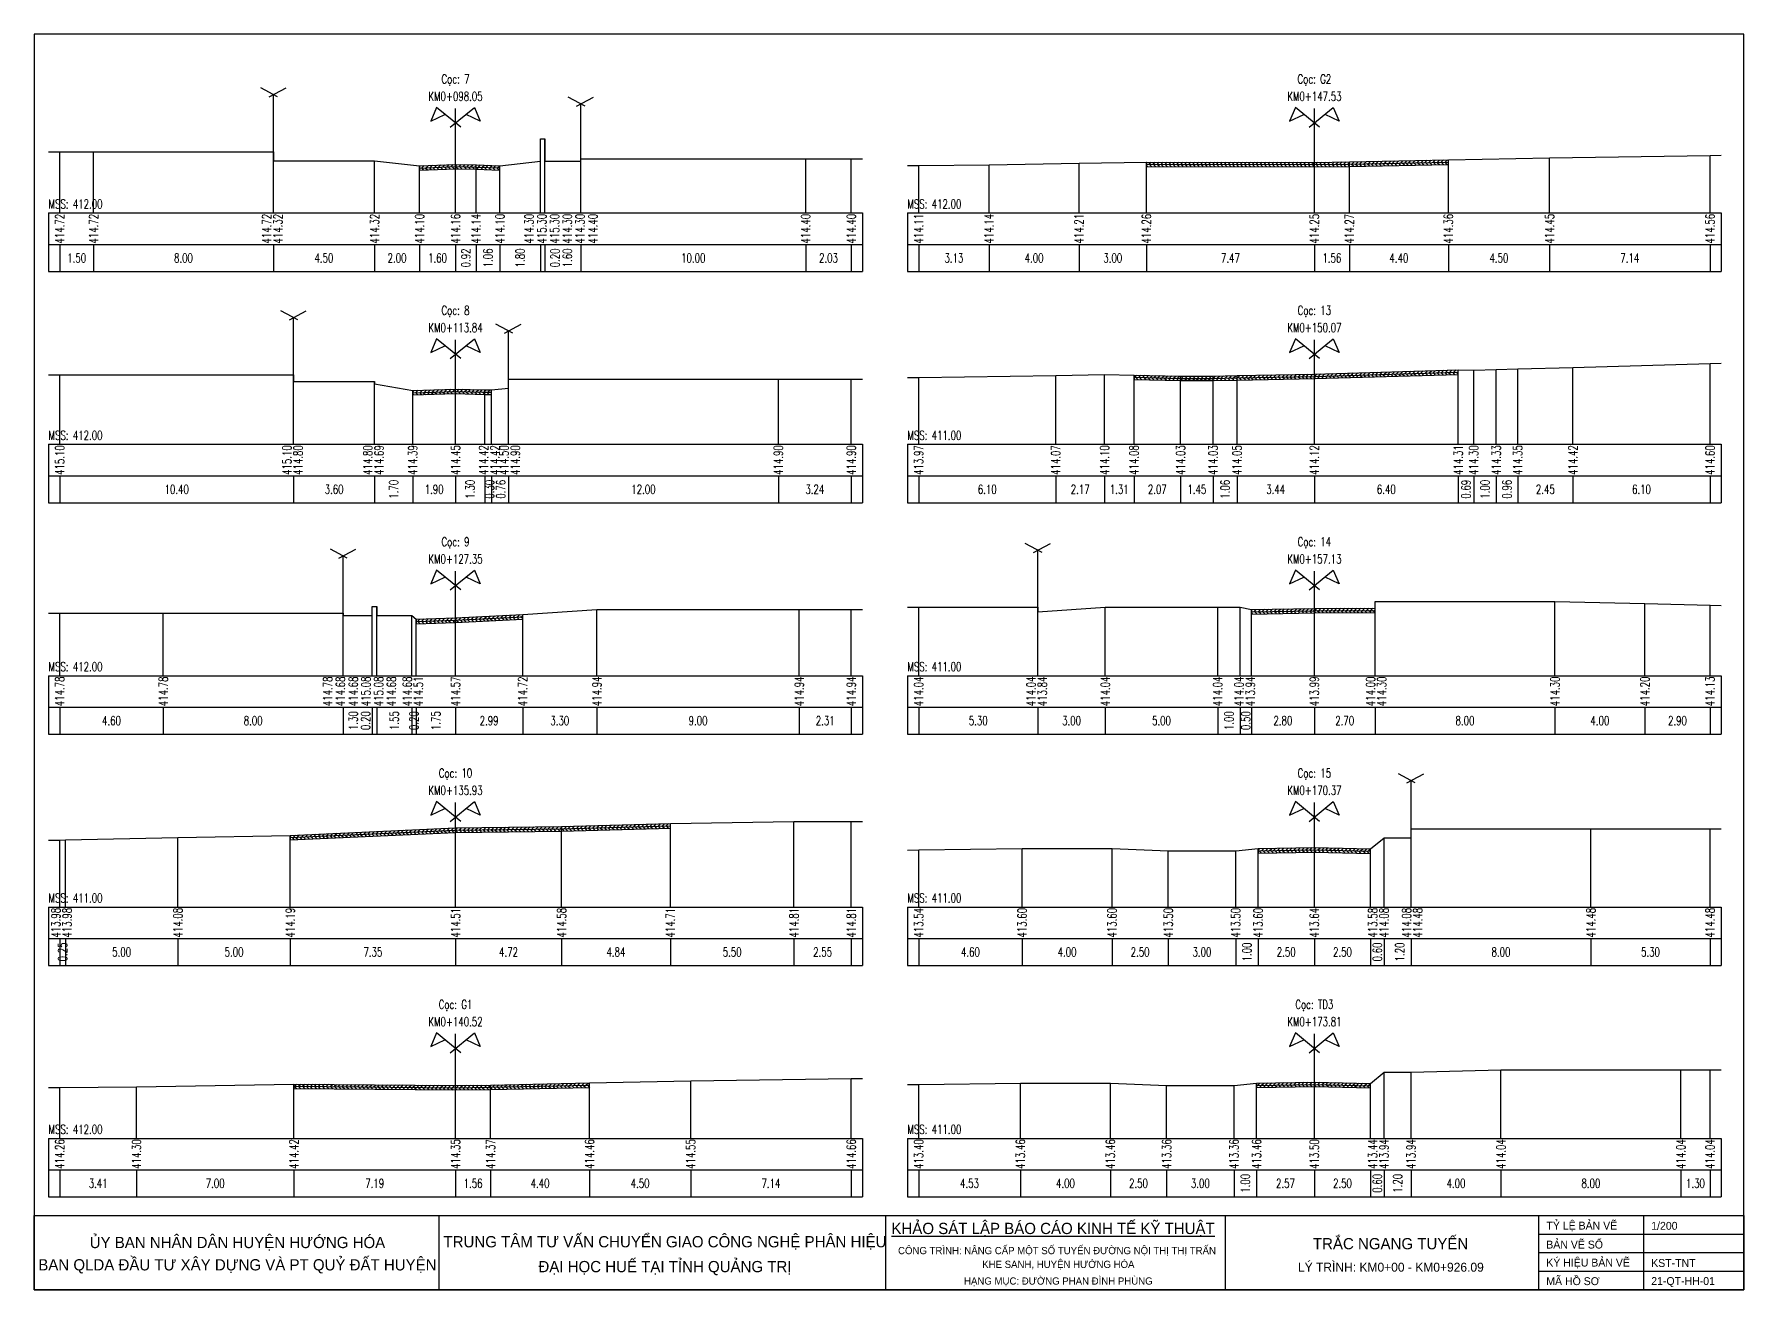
# Model space of a CAD drawing. Header units: centimetres. Extents: x 556321 to 560034, y 1839250 to 1840516.
# Drawn here: x 558273.1 to 558349.2, y 1839589.3 to 1839645.1 of the extents above; entities that cross this region are included whole.
import ezdxf
from ezdxf.enums import TextEntityAlignment as Align

# ---------------------------------------------------------------- set-up
doc = ezdxf.new("R2010")
doc.units = ezdxf.units.CM
doc.header["$MEASUREMENT"] = 0
doc.linetypes.add('KTTN$0$HIDDEN2', pattern=[0.1875, 0.125, -0.0625])
for name, color, linetype in [('AoDuongCu1', 1, 'Continuous'), ('AoDuongCu2', 2, 'Continuous'), ('DAU_CO', 3, 'Continuous'), ('entdauco', 3, 'Continuous'), ('ENTGOCTUYEN', 7, 'Continuous'), ('ENTPLINETUYEN', 1, 'Continuous'), ('enttntunhien', 3, 'Continuous'), ('KH_VAT', 8, 'Continuous'), ('KHUNGTEN', 1, 'Continuous'), ('KTTN$0$KHUNGTEN', 1, 'Continuous'), ('KTTN$0$NETKHUAT', 3, 'KTTN$0$HIDDEN2'), ('linedongtn', 8, 'Continuous'), ('MSSTracNgang', 5, 'Continuous'), ('plinetntn', 3, 'Continuous'), ('TuyenPDP_CDTN', 7, 'Continuous')]:
    doc.layers.add(name, color=color, linetype=linetype)
doc.styles.add('CHUSO', font='Vnsimple.shx', dxfattribs={"width": 0.7})
doc.styles.add('Khung ten', font='VHAVANB_3.TTF')
doc.styles.add('KTTN$0$Khung ten', font='VHAVANB_3.TTF')
doc.styles.add('TENCOC', font='vnsimple.shx', dxfattribs={"width": 0.7})
pattern_1 = [(45, (554573.0184, 1840687.18078), (-0.0883883476, 0.0883883476), [])]
pattern_2 = [(135, (554573.0184, 1840687.18078), (-0.0883883476, -0.0883883476), [])]

# ---------------------------------------------------------------- blocks, each defined once
blk = doc.blocks.new('A$C23B26463')
at = {"layer": 'KTTN$0$KHUNGTEN', "color": 7}
for p, q in [((-0.944, 2.953), (-0.944, 6.258)), ((18.913, 2.953), (18.913, 6.258)), ((34.032, 2.953), (34.032, 6.258)), ((47.968, 2.953), (47.968, 6.258)), ((52.635, 2.953), (52.635, 6.258))]:
    blk.add_line(p, q, dxfattribs=at)
at = {"layer": 'KTTN$0$KHUNGTEN', "color": 10}
blk.add_lwpolyline([(57.079, 2.953), (57.079, 58.791), (-18.961, 58.791), (-18.961, 2.953)], close=True, dxfattribs=at)
at = {"layer": 'KTTN$0$KHUNGTEN', "color": 4}
blk.add_lwpolyline([(-18.961, 6.258), (57.079, 6.258), (57.079, 2.953), (-18.961, 2.953), (-18.961, 6.258)], dxfattribs=at)
at = {"layer": 'KTTN$0$KHUNGTEN', "color": 7}
for points in [[(47.968, 5.432), (57.079, 5.432)], [(47.968, 4.606), (57.079, 4.606)], [(47.968, 3.78), (57.079, 3.78)]]:
    blk.add_lwpolyline(points, dxfattribs=at)
at = {"layer": 'ENTGOCTUYEN', "color": 3, "style": 'Khung ten'}
blk.add_text('kst-tnt', height=0.35, dxfattribs=at).set_placement((52.961, 4.145), align=Align.MIDDLE_LEFT)
at = {"layer": 'ENTPLINETUYEN', "color": 7, "style": 'Khung ten'}
for s, p in [('c«ng tr×nh: n©ng cÊp mét sè tuyÕn ®\xadêng néi thÞ thÞ trÊn ', (26.591, 4.697)), ('khe sanh, huyÖn h\xadíng hãa', (26.591, 4.085))]:
    blk.add_text(s, height=0.32, dxfattribs=at).set_placement(p, align=Align.MIDDLE_CENTER)
at = {"layer": 'ENTPLINETUYEN', "style": 'Khung ten'}
blk.add_text('h¹ng môc: ®\xadêng phan ®×nh phïng', height=0.32, dxfattribs=at).set_placement((26.591, 3.344), align=Align.MIDDLE_CENTER)
at = {"layer": 'KHUNGTEN', "color": 7, "style": 'Khung ten'}
for s, height, p in [('tr¾c ngang tuyÕn', 0.5, (41.368, 5.004)), ('Lý tr×nh: km0+00 - KM0+926.09', 0.4, (41.382, 3.958))]:
    blk.add_text(s, height=height, dxfattribs=at).set_placement(p, align=Align.MIDDLE_CENTER)
at = {"layer": 'KTTN$0$KHUNGTEN', "color": 7, "style": 'KTTN$0$Khung ten'}
for s, p in [('tû lÖ b¶n vÏ', (48.3, 5.808)), ('1/200', (52.961, 5.798)), ('b¶n vÏ sè', (48.294, 4.964)), ('Ký hiÖu b¶n vÏ', (48.294, 4.163)), ('m· hå s¬', (48.294, 3.337)), ('21-QT-hh-01', (52.961, 3.343))]:
    blk.add_text(s, height=0.35, dxfattribs=at).set_placement(p, align=Align.MIDDLE_LEFT)
blk.add_text('%%UKH¶O S¸T LËP B¸O C¸O KINH TÕ Kü THUËT', height=0.5, dxfattribs=at).set_placement((26.357, 5.682), align=Align.MIDDLE_CENTER)
at = {"layer": 'KTTN$0$NETKHUAT', "color": 7, "style": 'KTTN$0$Khung ten'}
for s, p in [('ñY BAN NH¢n D¢N huyÖn h\xadíng hãa', (-9.92, 5.057)), ('trung t©m t\xad vÊn chuyÓn giao c«ng nghÖ ph©n hiÖu', (9.095, 5.091)), ('ban qlda §ÇU T¦ X¢Y DùNG vµ pt quû ®Êt huyÖn', (-9.922, 4.065)), ('®¹i häc huÕ t¹i tØnh qu¶ng trÞ', (9.095, 3.985))]:
    blk.add_text(s, height=0.5, dxfattribs=at).set_placement(p, align=Align.MIDDLE_CENTER)
blk = doc.blocks.new('DauCo')
at = {"layer": 'DAU_CO', "linetype": 'Continuous'}
blk.add_line((0, 0), (0, 1.29), dxfattribs=at)
for points in [[(0.47, -0.38), (-1.68, 1.38), (-2.2, 0.17), (-0.95, 0.77)], [(-0.47, -0.38), (1.68, 1.38), (2.2, 0.17), (0.95, 0.77)]]:
    blk.add_lwpolyline(points, dxfattribs=at)
blk = doc.blocks.new('nha')
at = {"layer": 'KH_VAT', "color": 6}
for points in [[(0.188, 2.442), (-0.564, 2.844)], [(-0.188, 2.442), (0.564, 2.844)], [(0, 0), (0, 2.542)]]:
    blk.add_lwpolyline(points, dxfattribs=at)

msp = doc.modelspace()

# ---------------------------------------------------------------- hatches: boundary and pattern name
at = {"layer": 'AoDuongCu1'}
h = msp.add_hatch(dxfattribs=at)
h.set_pattern_fill('ANSI31', color=256, style=0)
h.set_pattern_definition(pattern_1)
h.paths.add_polyline_path([(558322.604, 1839639.433), (558330.071, 1839639.421), (558331.631, 1839639.441), (558336.031, 1839639.531), (558336.031, 1839639.431), (558331.631, 1839639.341), (558330.071, 1839639.321), (558322.604, 1839639.333)])
h = msp.add_hatch(dxfattribs=at)
h.set_pattern_fill('ANSI31', color=256, style=0)
h.set_pattern_definition(pattern_1)
h.paths.add_polyline_path([(558290.27, 1839639.269), (558291.871, 1839639.329), (558292.789, 1839639.311), (558293.846, 1839639.27), (558293.846, 1839639.17), (558292.789, 1839639.211), (558291.871, 1839639.229), (558290.27, 1839639.169)])
h = msp.add_hatch(dxfattribs=at)
h.set_pattern_fill('ANSI31', color=256, style=0)
h.set_pattern_definition(pattern_1)
h.paths.add_polyline_path([(558322.049, 1839629.962), (558322.049, 1839629.962), (558324.12, 1839629.913), (558325.568, 1839629.912), (558326.633, 1839629.935), (558330.071, 1839630.001), (558336.471, 1839630.192), (558336.471, 1839630.092), (558330.071, 1839629.901), (558326.633, 1839629.835), (558325.568, 1839629.812), (558324.12, 1839629.813), (558322.049, 1839629.862), (558322.049, 1839629.862)])
h = msp.add_hatch(dxfattribs=at)
h.set_pattern_fill('ANSI31', color=256, style=0)
h.set_pattern_definition(pattern_1)
h.paths.add_polyline_path([(558289.971, 1839629.276), (558291.871, 1839629.336), (558293.171, 1839629.299), (558293.471, 1839629.299), (558293.471, 1839629.199), (558293.171, 1839629.199), (558291.871, 1839629.236), (558289.971, 1839629.176)])
h = msp.add_hatch(dxfattribs=at)
h.set_pattern_fill('ANSI31', color=256, style=0)
h.set_pattern_definition(pattern_1)
h.paths.add_polyline_path([(558290.121, 1839619.102), (558290.121, 1839619.102), (558291.871, 1839619.162), (558294.858, 1839619.313), (558294.858, 1839619.213), (558291.871, 1839619.062), (558290.121, 1839619.002), (558290.121, 1839619.002)])
h = msp.add_hatch(dxfattribs=at)
h.set_pattern_fill('ANSI31', color=256, style=0)
h.set_pattern_definition(pattern_1)
h.paths.add_polyline_path([(558327.271, 1839619.533), (558327.271, 1839619.533), (558330.071, 1839619.583), (558332.771, 1839619.596), (558332.771, 1839619.496), (558330.071, 1839619.483), (558327.271, 1839619.433), (558327.271, 1839619.433)])
h = msp.add_hatch(dxfattribs=at)
h.set_pattern_fill('ANSI31', color=256, style=0)
h.set_pattern_definition(pattern_1)
h.paths.add_polyline_path([(558284.521, 1839609.49), (558291.871, 1839609.82), (558296.588, 1839609.884), (558301.426, 1839610.014), (558301.426, 1839609.914), (558296.588, 1839609.784), (558291.871, 1839609.72), (558284.521, 1839609.39)])
h = msp.add_hatch(dxfattribs=at)
h.set_pattern_fill('ANSI31', color=256, style=0)
h.set_pattern_definition(pattern_1)
h.paths.add_polyline_path([(558327.571, 1839608.903), (558330.071, 1839608.947), (558332.571, 1839608.887), (558332.571, 1839608.787), (558330.071, 1839608.847), (558327.571, 1839608.803)])
h = msp.add_hatch(dxfattribs=at)
h.set_pattern_fill('ANSI31', color=256, style=0)
h.set_pattern_definition(pattern_1)
h.paths.add_polyline_path([(558284.682, 1839598.434), (558291.871, 1839598.369), (558293.431, 1839598.389), (558297.831, 1839598.479), (558297.831, 1839598.379), (558293.431, 1839598.289), (558291.871, 1839598.269), (558284.682, 1839598.334)])
h = msp.add_hatch(dxfattribs=at)
h.set_pattern_fill('ANSI31', color=256, style=0)
h.set_pattern_definition(pattern_1)
h.paths.add_polyline_path([(558327.499, 1839598.473), (558330.071, 1839598.517), (558332.571, 1839598.457), (558332.571, 1839598.357), (558330.071, 1839598.417), (558327.499, 1839598.373)])
at = {"layer": 'AoDuongCu2'}
h = msp.add_hatch(dxfattribs=at)
h.set_pattern_fill('ANSI31', color=256, angle=90, style=0)
h.set_pattern_definition(pattern_2)
h.paths.add_polyline_path([(558290.27, 1839639.169), (558291.871, 1839639.229), (558292.789, 1839639.211), (558293.846, 1839639.17), (558293.846, 1839639.07), (558292.789, 1839639.111), (558291.871, 1839639.129), (558290.27, 1839639.069)])
h = msp.add_hatch(dxfattribs=at)
h.set_pattern_fill('ANSI31', color=256, angle=90, style=0)
h.set_pattern_definition(pattern_2)
h.paths.add_polyline_path([(558322.604, 1839639.333), (558330.071, 1839639.321), (558331.631, 1839639.341), (558336.031, 1839639.431), (558336.031, 1839639.331), (558331.631, 1839639.241), (558330.071, 1839639.221), (558322.604, 1839639.233)])
h = msp.add_hatch(dxfattribs=at)
h.set_pattern_fill('ANSI31', color=256, angle=90, style=0)
h.set_pattern_definition(pattern_2)
h.paths.add_polyline_path([(558322.049, 1839629.862), (558322.049, 1839629.862), (558324.12, 1839629.813), (558325.568, 1839629.812), (558326.633, 1839629.835), (558330.071, 1839629.901), (558336.471, 1839630.092), (558336.471, 1839629.992), (558330.071, 1839629.801), (558326.633, 1839629.735), (558325.568, 1839629.712), (558324.12, 1839629.713), (558322.049, 1839629.762), (558322.049, 1839629.762)])
h = msp.add_hatch(dxfattribs=at)
h.set_pattern_fill('ANSI31', color=256, angle=90, style=0)
h.set_pattern_definition(pattern_2)
h.paths.add_polyline_path([(558289.971, 1839629.176), (558291.871, 1839629.236), (558293.171, 1839629.199), (558293.471, 1839629.199), (558293.471, 1839629.099), (558293.171, 1839629.099), (558291.871, 1839629.136), (558289.971, 1839629.076)])
h = msp.add_hatch(dxfattribs=at)
h.set_pattern_fill('ANSI31', color=256, angle=90, style=0)
h.set_pattern_definition(pattern_2)
h.paths.add_polyline_path([(558290.121, 1839619.002), (558290.121, 1839619.002), (558291.871, 1839619.062), (558294.858, 1839619.213), (558294.858, 1839619.113), (558291.871, 1839618.962), (558290.121, 1839618.902), (558290.121, 1839618.902)])
h = msp.add_hatch(dxfattribs=at)
h.set_pattern_fill('ANSI31', color=256, angle=90, style=0)
h.set_pattern_definition(pattern_2)
h.paths.add_polyline_path([(558327.271, 1839619.433), (558327.271, 1839619.433), (558330.071, 1839619.483), (558332.771, 1839619.496), (558332.771, 1839619.396), (558330.071, 1839619.383), (558327.271, 1839619.333), (558327.271, 1839619.333)])
h = msp.add_hatch(dxfattribs=at)
h.set_pattern_fill('ANSI31', color=256, angle=90, style=0)
h.set_pattern_definition(pattern_2)
h.paths.add_polyline_path([(558284.521, 1839609.39), (558291.871, 1839609.72), (558296.588, 1839609.784), (558301.426, 1839609.914), (558301.426, 1839609.814), (558296.588, 1839609.684), (558291.871, 1839609.62), (558284.521, 1839609.29)])
h = msp.add_hatch(dxfattribs=at)
h.set_pattern_fill('ANSI31', color=256, angle=90, style=0)
h.set_pattern_definition(pattern_2)
h.paths.add_polyline_path([(558327.571, 1839608.803), (558330.071, 1839608.847), (558332.571, 1839608.787), (558332.571, 1839608.687), (558330.071, 1839608.747), (558327.571, 1839608.703)])
h = msp.add_hatch(dxfattribs=at)
h.set_pattern_fill('ANSI31', color=256, angle=90, style=0)
h.set_pattern_definition(pattern_2)
h.paths.add_polyline_path([(558284.682, 1839598.334), (558291.871, 1839598.269), (558293.431, 1839598.289), (558297.831, 1839598.379), (558297.831, 1839598.279), (558293.431, 1839598.189), (558291.871, 1839598.169), (558284.682, 1839598.234)])
h = msp.add_hatch(dxfattribs=at)
h.set_pattern_fill('ANSI31', color=256, angle=90, style=0)
h.set_pattern_definition(pattern_2)
h.paths.add_polyline_path([(558327.499, 1839598.373), (558330.071, 1839598.417), (558332.571, 1839598.357), (558332.571, 1839598.257), (558330.071, 1839598.317), (558327.499, 1839598.273)])

# ---------------------------------------------------------------- linework, layer by layer
at = {"layer": 'AoDuongCu1'}
for points in [[(558290.27, 1839639.169), (558291.871, 1839639.229), (558292.789, 1839639.211), (558293.846, 1839639.17)], [(558322.604, 1839639.333), (558330.071, 1839639.321), (558331.631, 1839639.341), (558336.031, 1839639.431)], [(558322.049, 1839629.862), (558322.049, 1839629.862), (558324.12, 1839629.813), (558325.568, 1839629.812), (558326.633, 1839629.835), (558330.071, 1839629.901), (558336.471, 1839630.092)], [(558289.971, 1839629.176), (558291.871, 1839629.236), (558293.171, 1839629.199), (558293.471, 1839629.199)], [(558290.121, 1839619.002), (558290.121, 1839619.002), (558291.871, 1839619.062), (558294.858, 1839619.213)], [(558327.271, 1839619.433), (558327.271, 1839619.433), (558330.071, 1839619.483), (558332.771, 1839619.496)], [(558284.521, 1839609.39), (558291.871, 1839609.72), (558296.588, 1839609.784), (558301.426, 1839609.914)], [(558327.571, 1839608.803), (558330.071, 1839608.847), (558332.571, 1839608.787)], [(558284.682, 1839598.334), (558291.871, 1839598.269), (558293.431, 1839598.289), (558297.831, 1839598.379)], [(558327.499, 1839598.373), (558330.071, 1839598.417), (558332.571, 1839598.357)]]:
    msp.add_lwpolyline(points, dxfattribs=at)
at = {"layer": 'AoDuongCu2'}
for points in [[(558322.604, 1839639.433), (558322.604, 1839639.233), (558330.071, 1839639.221), (558331.631, 1839639.241), (558336.031, 1839639.331), (558336.031, 1839639.531)], [(558290.27, 1839639.269), (558290.27, 1839639.069), (558291.871, 1839639.129), (558292.789, 1839639.111), (558293.846, 1839639.07), (558293.846, 1839639.27)], [(558322.049, 1839629.962), (558322.049, 1839629.762), (558322.049, 1839629.762), (558324.12, 1839629.713), (558325.568, 1839629.712), (558326.633, 1839629.735), (558330.071, 1839629.801), (558336.471, 1839629.992), (558336.471, 1839630.192)], [(558289.971, 1839629.276), (558289.971, 1839629.076), (558291.871, 1839629.136), (558293.171, 1839629.099), (558293.471, 1839629.099), (558293.471, 1839629.299)], [(558290.121, 1839619.102), (558290.121, 1839618.902), (558290.121, 1839618.902), (558291.871, 1839618.962), (558294.858, 1839619.113), (558294.858, 1839619.313)], [(558327.271, 1839619.533), (558327.271, 1839619.333), (558327.271, 1839619.333), (558330.071, 1839619.383), (558332.771, 1839619.396), (558332.771, 1839619.596)], [(558284.521, 1839609.49), (558284.521, 1839609.29), (558291.871, 1839609.62), (558296.588, 1839609.684), (558301.426, 1839609.814), (558301.426, 1839610.014)], [(558327.571, 1839608.903), (558327.571, 1839608.703), (558330.071, 1839608.747), (558332.571, 1839608.687), (558332.571, 1839608.887)], [(558284.682, 1839598.434), (558284.682, 1839598.234), (558291.871, 1839598.169), (558293.431, 1839598.189), (558297.831, 1839598.279), (558297.831, 1839598.479)], [(558327.499, 1839598.473), (558327.499, 1839598.273), (558330.071, 1839598.317), (558332.571, 1839598.257), (558332.571, 1839598.457)]]:
    msp.add_lwpolyline(points, dxfattribs=at)
at = {"layer": 'entdauco'}
for p, q in [((558291.871, 1839639.329), (558291.871, 1839641.169)), ((558330.071, 1839639.421), (558330.071, 1839641.169)), ((558291.871, 1839629.336), (558291.871, 1839630.881)), ((558330.071, 1839630.001), (558330.071, 1839630.881)), ((558291.871, 1839619.162), (558291.871, 1839620.593)), ((558330.071, 1839619.583), (558330.071, 1839620.593)), ((558291.871, 1839609.82), (558291.871, 1839610.305)), ((558330.071, 1839608.947), (558330.071, 1839610.305)), ((558291.871, 1839598.369), (558291.871, 1839600.017)), ((558330.071, 1839598.517), (558330.071, 1839600.017))]:
    msp.add_line(p, q, dxfattribs=at)
at = {"layer": 'enttntunhien'}
for p, q in [((558273.771, 1839637.169), (558309.971, 1839637.169)), ((558273.771, 1839637.169), (558273.771, 1839634.569)), ((558309.971, 1839637.169), (558309.971, 1839634.569)), ((558311.971, 1839637.169), (558348.171, 1839637.169)), ((558311.971, 1839637.169), (558311.971, 1839634.569)), ((558348.171, 1839637.169), (558348.171, 1839634.569)), ((558273.771, 1839635.769), (558309.971, 1839635.769)), ((558311.971, 1839635.769), (558348.171, 1839635.769)), ((558273.771, 1839634.569), (558309.971, 1839634.569)), ((558311.971, 1839634.569), (558348.171, 1839634.569)), ((558273.771, 1839626.881), (558309.971, 1839626.881)), ((558273.771, 1839626.881), (558273.771, 1839624.281)), ((558309.971, 1839626.881), (558309.971, 1839624.281)), ((558311.971, 1839626.881), (558348.171, 1839626.881)), ((558311.971, 1839626.881), (558311.971, 1839624.281)), ((558348.171, 1839626.881), (558348.171, 1839624.281)), ((558273.771, 1839625.481), (558309.971, 1839625.481)), ((558311.971, 1839625.481), (558348.171, 1839625.481)), ((558273.771, 1839624.281), (558309.971, 1839624.281)), ((558311.971, 1839624.281), (558348.171, 1839624.281)), ((558273.771, 1839616.593), (558309.971, 1839616.593)), ((558273.771, 1839616.593), (558273.771, 1839613.993)), ((558309.971, 1839616.593), (558309.971, 1839613.993)), ((558311.971, 1839616.593), (558348.171, 1839616.593)), ((558311.971, 1839616.593), (558311.971, 1839613.993)), ((558348.171, 1839616.593), (558348.171, 1839613.993)), ((558273.771, 1839615.193), (558309.971, 1839615.193)), ((558311.971, 1839615.193), (558348.171, 1839615.193)), ((558273.771, 1839613.993), (558309.971, 1839613.993)), ((558311.971, 1839613.993), (558348.171, 1839613.993)), ((558273.771, 1839606.305), (558309.971, 1839606.305)), ((558273.771, 1839606.305), (558273.771, 1839603.705)), ((558309.971, 1839606.305), (558309.971, 1839603.705)), ((558311.971, 1839606.305), (558348.171, 1839606.305)), ((558311.971, 1839606.305), (558311.971, 1839603.705)), ((558348.171, 1839606.305), (558348.171, 1839603.705)), ((558273.771, 1839604.905), (558309.971, 1839604.905)), ((558311.971, 1839604.905), (558348.171, 1839604.905)), ((558273.771, 1839603.705), (558309.971, 1839603.705)), ((558311.971, 1839603.705), (558348.171, 1839603.705)), ((558273.771, 1839596.017), (558309.971, 1839596.017)), ((558273.771, 1839596.017), (558273.771, 1839593.417)), ((558309.971, 1839596.017), (558309.971, 1839593.417)), ((558311.971, 1839596.017), (558348.171, 1839596.017)), ((558311.971, 1839596.017), (558311.971, 1839593.417)), ((558348.171, 1839596.017), (558348.171, 1839593.417)), ((558273.771, 1839594.617), (558309.971, 1839594.617)), ((558311.971, 1839594.617), (558348.171, 1839594.617)), ((558273.771, 1839593.417), (558309.971, 1839593.417)), ((558311.971, 1839593.417), (558348.171, 1839593.417))]:
    msp.add_line(p, q, dxfattribs=at)
at = {"layer": 'enttntunhien', "color": 3}
for p, q in [((558274.271, 1839635.769), (558274.271, 1839634.569)), ((558275.77, 1839635.769), (558275.77, 1839634.569)), ((558283.77, 1839635.769), (558283.77, 1839634.569)), ((558288.27, 1839635.769), (558288.27, 1839634.569)), ((558290.27, 1839635.769), (558290.27, 1839634.569)), ((558291.871, 1839635.769), (558291.871, 1839634.569)), ((558292.789, 1839635.769), (558292.789, 1839634.569)), ((558293.846, 1839635.769), (558293.846, 1839634.569)), ((558295.646, 1839635.769), (558295.646, 1839634.569)), ((558295.846, 1839635.769), (558295.846, 1839634.569)), ((558297.446, 1839635.769), (558297.446, 1839634.569)), ((558307.446, 1839635.769), (558307.446, 1839634.569)), ((558309.471, 1839635.769), (558309.471, 1839634.569)), ((558312.471, 1839635.769), (558312.471, 1839634.569)), ((558315.604, 1839635.769), (558315.604, 1839634.569)), ((558319.604, 1839635.769), (558319.604, 1839634.569)), ((558322.604, 1839635.769), (558322.604, 1839634.569)), ((558330.071, 1839635.769), (558330.071, 1839634.569)), ((558331.631, 1839635.769), (558331.631, 1839634.569)), ((558336.031, 1839635.769), (558336.031, 1839634.569)), ((558340.531, 1839635.769), (558340.531, 1839634.569)), ((558347.671, 1839635.769), (558347.671, 1839634.569)), ((558274.271, 1839625.481), (558274.271, 1839624.281)), ((558284.671, 1839625.481), (558284.671, 1839624.281)), ((558288.271, 1839625.481), (558288.271, 1839624.281)), ((558289.971, 1839625.481), (558289.971, 1839624.281)), ((558291.871, 1839625.481), (558291.871, 1839624.281)), ((558293.171, 1839625.481), (558293.171, 1839624.281)), ((558293.471, 1839625.481), (558293.471, 1839624.281)), ((558294.231, 1839625.481), (558294.231, 1839624.281)), ((558306.231, 1839625.481), (558306.231, 1839624.281)), ((558309.471, 1839625.481), (558309.471, 1839624.281)), ((558312.471, 1839625.481), (558312.471, 1839624.281)), ((558318.571, 1839625.481), (558318.571, 1839624.281)), ((558320.739, 1839625.481), (558320.739, 1839624.281)), ((558322.049, 1839625.481), (558322.049, 1839624.281)), ((558324.12, 1839625.481), (558324.12, 1839624.281)), ((558325.568, 1839625.481), (558325.568, 1839624.281)), ((558326.633, 1839625.481), (558326.633, 1839624.281)), ((558330.071, 1839625.481), (558330.071, 1839624.281)), ((558336.471, 1839625.481), (558336.471, 1839624.281)), ((558337.158, 1839625.481), (558337.158, 1839624.281)), ((558338.161, 1839625.481), (558338.161, 1839624.281)), ((558339.119, 1839625.481), (558339.119, 1839624.281)), ((558341.571, 1839625.481), (558341.571, 1839624.281)), ((558347.671, 1839625.481), (558347.671, 1839624.281)), ((558274.271, 1839615.193), (558274.271, 1839613.993)), ((558278.871, 1839615.193), (558278.871, 1839613.993)), ((558286.871, 1839615.193), (558286.871, 1839613.993)), ((558288.171, 1839615.193), (558288.171, 1839613.993)), ((558288.371, 1839615.193), (558288.371, 1839613.993)), ((558289.921, 1839615.193), (558289.921, 1839613.993)), ((558290.121, 1839615.193), (558290.121, 1839613.993)), ((558291.871, 1839615.193), (558291.871, 1839613.993)), ((558294.858, 1839615.193), (558294.858, 1839613.993)), ((558298.158, 1839615.193), (558298.158, 1839613.993)), ((558307.158, 1839615.193), (558307.158, 1839613.993)), ((558309.471, 1839615.193), (558309.471, 1839613.993)), ((558312.471, 1839615.193), (558312.471, 1839613.993)), ((558317.771, 1839615.193), (558317.771, 1839613.993)), ((558320.771, 1839615.193), (558320.771, 1839613.993)), ((558325.771, 1839615.193), (558325.771, 1839613.993)), ((558326.771, 1839615.193), (558326.771, 1839613.993)), ((558327.271, 1839615.193), (558327.271, 1839613.993)), ((558330.071, 1839615.193), (558330.071, 1839613.993)), ((558332.771, 1839615.193), (558332.771, 1839613.993)), ((558340.771, 1839615.193), (558340.771, 1839613.993)), ((558344.771, 1839615.193), (558344.771, 1839613.993)), ((558347.671, 1839615.193), (558347.671, 1839613.993)), ((558274.271, 1839604.905), (558274.271, 1839603.705)), ((558274.521, 1839604.905), (558274.521, 1839603.705)), ((558279.521, 1839604.905), (558279.521, 1839603.705)), ((558284.521, 1839604.905), (558284.521, 1839603.705)), ((558291.871, 1839604.905), (558291.871, 1839603.705)), ((558296.588, 1839604.905), (558296.588, 1839603.705)), ((558301.426, 1839604.905), (558301.426, 1839603.705)), ((558306.926, 1839604.905), (558306.926, 1839603.705)), ((558309.471, 1839604.905), (558309.471, 1839603.705)), ((558312.471, 1839604.905), (558312.471, 1839603.705)), ((558317.071, 1839604.905), (558317.071, 1839603.705)), ((558321.071, 1839604.905), (558321.071, 1839603.705)), ((558323.571, 1839604.905), (558323.571, 1839603.705)), ((558326.571, 1839604.905), (558326.571, 1839603.705)), ((558327.571, 1839604.905), (558327.571, 1839603.705)), ((558330.071, 1839604.905), (558330.071, 1839603.705)), ((558332.571, 1839604.905), (558332.571, 1839603.705)), ((558333.171, 1839604.905), (558333.171, 1839603.705)), ((558334.371, 1839604.905), (558334.371, 1839603.705)), ((558342.371, 1839604.905), (558342.371, 1839603.705)), ((558347.671, 1839604.905), (558347.671, 1839603.705)), ((558274.271, 1839594.617), (558274.271, 1839593.417)), ((558277.682, 1839594.617), (558277.682, 1839593.417)), ((558284.682, 1839594.617), (558284.682, 1839593.417)), ((558291.871, 1839594.617), (558291.871, 1839593.417)), ((558293.431, 1839594.617), (558293.431, 1839593.417)), ((558297.831, 1839594.617), (558297.831, 1839593.417)), ((558302.331, 1839594.617), (558302.331, 1839593.417)), ((558309.471, 1839594.617), (558309.471, 1839593.417)), ((558312.471, 1839594.617), (558312.471, 1839593.417)), ((558316.999, 1839594.617), (558316.999, 1839593.417)), ((558320.999, 1839594.617), (558320.999, 1839593.417)), ((558323.499, 1839594.617), (558323.499, 1839593.417)), ((558326.499, 1839594.617), (558326.499, 1839593.417)), ((558327.499, 1839594.617), (558327.499, 1839593.417)), ((558330.071, 1839594.617), (558330.071, 1839593.417)), ((558332.571, 1839594.617), (558332.571, 1839593.417)), ((558333.171, 1839594.617), (558333.171, 1839593.417)), ((558334.371, 1839594.617), (558334.371, 1839593.417)), ((558338.371, 1839594.617), (558338.371, 1839593.417)), ((558346.371, 1839594.617), (558346.371, 1839593.417)), ((558347.671, 1839594.617), (558347.671, 1839593.417))]:
    msp.add_line(p, q, dxfattribs=at)
at = {"layer": 'linedongtn'}
for p, q in [((558295.646, 1839637.169), (558295.646, 1839640.47)), ((558295.846, 1839637.169), (558295.846, 1839640.47)), ((558274.271, 1839637.169), (558274.271, 1839639.889)), ((558275.77, 1839637.169), (558275.77, 1839639.889)), ((558283.77, 1839637.169), (558283.77, 1839639.889)), ((558297.446, 1839637.169), (558297.446, 1839639.57)), ((558307.446, 1839637.169), (558307.446, 1839639.57)), ((558309.471, 1839637.169), (558309.471, 1839639.57)), ((558336.031, 1839637.169), (558336.031, 1839639.531)), ((558340.531, 1839637.169), (558340.531, 1839639.621)), ((558347.671, 1839637.169), (558347.671, 1839639.728)), ((558283.77, 1839637.169), (558283.77, 1839639.489)), ((558288.27, 1839637.169), (558288.27, 1839639.489)), ((558290.27, 1839637.169), (558290.27, 1839639.269)), ((558291.871, 1839637.169), (558291.871, 1839639.329)), ((558292.789, 1839637.169), (558292.789, 1839639.311)), ((558293.846, 1839637.169), (558293.846, 1839639.27)), ((558295.646, 1839637.169), (558295.646, 1839639.47)), ((558295.846, 1839637.169), (558295.846, 1839639.47)), ((558297.446, 1839637.169), (558297.446, 1839639.47)), ((558312.471, 1839637.169), (558312.471, 1839639.28)), ((558315.604, 1839637.169), (558315.604, 1839639.313)), ((558319.604, 1839637.169), (558319.604, 1839639.383)), ((558322.604, 1839637.169), (558322.604, 1839639.433)), ((558330.071, 1839637.169), (558330.071, 1839639.421)), ((558331.631, 1839637.169), (558331.631, 1839639.441)), ((558347.671, 1839626.881), (558347.671, 1839630.482)), ((558274.271, 1839626.881), (558274.271, 1839629.976)), ((558284.671, 1839626.881), (558284.671, 1839629.976)), ((558284.671, 1839626.881), (558284.671, 1839629.676)), ((558288.271, 1839626.881), (558288.271, 1839629.676)), ((558294.231, 1839626.881), (558294.231, 1839629.779)), ((558306.231, 1839626.881), (558306.231, 1839629.779)), ((558309.471, 1839626.881), (558309.471, 1839629.779)), ((558312.471, 1839626.881), (558312.471, 1839629.854)), ((558318.571, 1839626.881), (558318.571, 1839629.947)), ((558320.739, 1839626.881), (558320.739, 1839629.98)), ((558322.049, 1839626.881), (558322.049, 1839629.962)), ((558324.12, 1839626.881), (558324.12, 1839629.913)), ((558325.568, 1839626.881), (558325.568, 1839629.912)), ((558326.633, 1839626.881), (558326.633, 1839629.935)), ((558330.071, 1839626.881), (558330.071, 1839630.001)), ((558336.471, 1839626.881), (558336.471, 1839630.192)), ((558337.158, 1839626.881), (558337.158, 1839630.184)), ((558338.161, 1839626.881), (558338.161, 1839630.206)), ((558339.119, 1839626.881), (558339.119, 1839630.232)), ((558341.571, 1839626.881), (558341.571, 1839630.303)), ((558288.271, 1839626.881), (558288.271, 1839629.576)), ((558289.971, 1839626.881), (558289.971, 1839629.276)), ((558291.871, 1839626.881), (558291.871, 1839629.336)), ((558293.171, 1839626.881), (558293.171, 1839629.299)), ((558293.471, 1839626.881), (558293.471, 1839629.299)), ((558294.231, 1839626.881), (558294.231, 1839629.379)), ((558332.771, 1839616.593), (558332.771, 1839619.896)), ((558340.771, 1839616.593), (558340.771, 1839619.896)), ((558344.771, 1839616.593), (558344.771, 1839619.796)), ((558274.271, 1839616.593), (558274.271, 1839619.372)), ((558278.871, 1839616.593), (558278.871, 1839619.372)), ((558286.871, 1839616.593), (558286.871, 1839619.372)), ((558286.871, 1839616.593), (558286.871, 1839619.272)), ((558288.171, 1839616.593), (558288.171, 1839619.672)), ((558288.171, 1839616.593), (558288.171, 1839619.272)), ((558288.371, 1839616.593), (558288.371, 1839619.672)), ((558288.371, 1839616.593), (558288.371, 1839619.272)), ((558289.921, 1839616.593), (558289.921, 1839619.272)), ((558290.121, 1839616.593), (558290.121, 1839619.102)), ((558291.871, 1839616.593), (558291.871, 1839619.162)), ((558294.858, 1839616.593), (558294.858, 1839619.313)), ((558298.158, 1839616.593), (558298.158, 1839619.533)), ((558307.158, 1839616.593), (558307.158, 1839619.533)), ((558309.471, 1839616.593), (558309.471, 1839619.533)), ((558312.471, 1839616.593), (558312.471, 1839619.633)), ((558317.771, 1839616.593), (558317.771, 1839619.633)), ((558317.771, 1839616.593), (558317.771, 1839619.433)), ((558320.771, 1839616.593), (558320.771, 1839619.633)), ((558325.771, 1839616.593), (558325.771, 1839619.633)), ((558326.771, 1839616.593), (558326.771, 1839619.633)), ((558327.271, 1839616.593), (558327.271, 1839619.533)), ((558330.071, 1839616.593), (558330.071, 1839619.583)), ((558332.771, 1839616.593), (558332.771, 1839619.596)), ((558347.671, 1839616.593), (558347.671, 1839619.724)), ((558296.588, 1839606.305), (558296.588, 1839609.884)), ((558301.426, 1839606.305), (558301.426, 1839610.014)), ((558306.926, 1839606.305), (558306.926, 1839610.114)), ((558309.471, 1839606.305), (558309.471, 1839610.114)), ((558274.271, 1839606.305), (558274.271, 1839609.285)), ((558274.521, 1839606.305), (558274.521, 1839609.29)), ((558279.521, 1839606.305), (558279.521, 1839609.39)), ((558284.521, 1839606.305), (558284.521, 1839609.49)), ((558291.871, 1839606.305), (558291.871, 1839609.82)), ((558333.171, 1839606.305), (558333.171, 1839609.387)), ((558334.371, 1839606.305), (558334.371, 1839609.787)), ((558334.371, 1839606.305), (558334.371, 1839609.387)), ((558342.371, 1839606.305), (558342.371, 1839609.787)), ((558347.671, 1839606.305), (558347.671, 1839609.787)), ((558312.471, 1839606.305), (558312.471, 1839608.845)), ((558317.071, 1839606.305), (558317.071, 1839608.903)), ((558321.071, 1839606.305), (558321.071, 1839608.903)), ((558323.571, 1839606.305), (558323.571, 1839608.803)), ((558326.571, 1839606.305), (558326.571, 1839608.803)), ((558327.571, 1839606.305), (558327.571, 1839608.903)), ((558330.071, 1839606.305), (558330.071, 1839608.947)), ((558332.571, 1839606.305), (558332.571, 1839608.887)), ((558297.831, 1839596.017), (558297.831, 1839598.479)), ((558302.331, 1839596.017), (558302.331, 1839598.569)), ((558309.471, 1839596.017), (558309.471, 1839598.676)), ((558316.999, 1839596.017), (558316.999, 1839598.473)), ((558320.999, 1839596.017), (558320.999, 1839598.473)), ((558327.499, 1839596.017), (558327.499, 1839598.473)), ((558330.071, 1839596.017), (558330.071, 1839598.517)), ((558333.171, 1839596.017), (558333.171, 1839598.957)), ((558334.371, 1839596.017), (558334.371, 1839598.957)), ((558338.371, 1839596.017), (558338.371, 1839599.057)), ((558346.371, 1839596.017), (558346.371, 1839599.057)), ((558347.671, 1839596.017), (558347.671, 1839599.057)), ((558274.271, 1839596.017), (558274.271, 1839598.278)), ((558277.682, 1839596.017), (558277.682, 1839598.314)), ((558284.682, 1839596.017), (558284.682, 1839598.434)), ((558291.871, 1839596.017), (558291.871, 1839598.369)), ((558293.431, 1839596.017), (558293.431, 1839598.389)), ((558312.471, 1839596.017), (558312.471, 1839598.416)), ((558323.499, 1839596.017), (558323.499, 1839598.373)), ((558326.499, 1839596.017), (558326.499, 1839598.373)), ((558332.571, 1839596.017), (558332.571, 1839598.457))]:
    msp.add_line(p, q, dxfattribs=at)
at = {"layer": 'plinetntn'}
for points in [[(558273.771, 1839639.889), (558274.271, 1839639.889), (558275.77, 1839639.889), (558283.77, 1839639.889), (558283.77, 1839639.489), (558288.27, 1839639.489), (558290.27, 1839639.269), (558291.871, 1839639.329), (558292.789, 1839639.311), (558293.846, 1839639.27), (558295.646, 1839639.47), (558295.646, 1839640.47), (558295.846, 1839640.47), (558295.846, 1839639.47), (558297.446, 1839639.47), (558297.446, 1839639.57), (558307.446, 1839639.57), (558309.471, 1839639.57), (558309.971, 1839639.57)], [(558311.971, 1839639.275), (558312.471, 1839639.28), (558315.604, 1839639.313), (558319.604, 1839639.383), (558322.604, 1839639.433), (558330.071, 1839639.421), (558331.631, 1839639.441), (558336.031, 1839639.531), (558340.531, 1839639.621), (558347.671, 1839639.728), (558348.171, 1839639.736)], [(558311.972, 1839629.846), (558312.471, 1839629.854), (558318.571, 1839629.947), (558320.739, 1839629.98), (558322.049, 1839629.962), (558324.12, 1839629.913), (558325.568, 1839629.912), (558326.633, 1839629.935), (558330.071, 1839630.001), (558336.471, 1839630.192), (558337.158, 1839630.184), (558338.161, 1839630.206), (558339.119, 1839630.232), (558341.571, 1839630.303), (558347.671, 1839630.482), (558348.171, 1839630.496)], [(558273.771, 1839629.976), (558274.271, 1839629.976), (558284.671, 1839629.976), (558284.671, 1839629.676), (558288.271, 1839629.676), (558288.271, 1839629.576), (558289.971, 1839629.276), (558291.871, 1839629.336), (558293.171, 1839629.299), (558293.471, 1839629.299), (558294.231, 1839629.379), (558294.231, 1839629.779), (558306.231, 1839629.779), (558309.471, 1839629.779), (558309.971, 1839629.779)], [(558311.971, 1839619.633), (558312.471, 1839619.633), (558317.771, 1839619.633), (558317.771, 1839619.433), (558320.771, 1839619.633), (558325.771, 1839619.633), (558326.771, 1839619.633), (558327.271, 1839619.533), (558330.071, 1839619.583), (558332.771, 1839619.596), (558332.771, 1839619.896), (558340.771, 1839619.896), (558344.771, 1839619.796), (558347.671, 1839619.724), (558348.171, 1839619.711)], [(558273.771, 1839619.372), (558274.271, 1839619.372), (558278.871, 1839619.372), (558286.871, 1839619.372), (558286.871, 1839619.272), (558288.171, 1839619.272), (558288.171, 1839619.672), (558288.371, 1839619.672), (558288.371, 1839619.272), (558289.921, 1839619.272), (558290.121, 1839619.102), (558291.871, 1839619.162), (558294.858, 1839619.313), (558298.158, 1839619.533), (558307.158, 1839619.533), (558309.471, 1839619.533), (558309.971, 1839619.533)], [(558273.772, 1839609.275), (558274.271, 1839609.285), (558274.521, 1839609.29), (558279.521, 1839609.39), (558284.521, 1839609.49), (558291.871, 1839609.82), (558296.588, 1839609.884), (558301.426, 1839610.014), (558306.926, 1839610.114), (558309.471, 1839610.114), (558309.971, 1839610.114)], [(558311.971, 1839608.839), (558312.471, 1839608.845), (558317.071, 1839608.903), (558321.071, 1839608.903), (558323.571, 1839608.803), (558326.571, 1839608.803), (558327.571, 1839608.903), (558330.071, 1839608.947), (558332.571, 1839608.887), (558333.171, 1839609.387), (558334.371, 1839609.387), (558334.371, 1839609.787), (558342.371, 1839609.787), (558347.671, 1839609.787), (558348.171, 1839609.787)], [(558273.771, 1839598.272), (558274.271, 1839598.278), (558277.682, 1839598.314), (558284.682, 1839598.434), (558291.871, 1839598.369), (558293.431, 1839598.389), (558297.831, 1839598.479), (558302.331, 1839598.569), (558309.471, 1839598.676), (558309.971, 1839598.683)], [(558311.971, 1839598.41), (558312.471, 1839598.416), (558316.999, 1839598.473), (558320.999, 1839598.473), (558323.499, 1839598.373), (558326.499, 1839598.373), (558327.499, 1839598.473), (558330.071, 1839598.517), (558332.571, 1839598.457), (558333.171, 1839598.957), (558334.371, 1839598.957), (558338.371, 1839599.057), (558346.371, 1839599.057), (558347.671, 1839599.057), (558348.171, 1839599.057)]]:
    msp.add_lwpolyline(points, dxfattribs=at)

# ---------------------------------------------------------------- block references
at = {"layer": 'entdauco', "lineweight": -2}
msp.add_blockref('A$C23B26463', (558292.092, 1839586.329), dxfattribs=at)
at = {"layer": 'entdauco', "xscale": 0.5, "yscale": 0.5}
for p in [(558291.871, 1839641.169), (558330.071, 1839641.169), (558291.871, 1839630.881), (558330.071, 1839630.881), (558291.871, 1839620.593), (558330.071, 1839620.593), (558291.871, 1839610.305), (558330.071, 1839610.305), (558291.871, 1839600.017), (558330.071, 1839600.017)]:
    msp.add_blockref('DauCo', p, dxfattribs=at)
at = {"layer": 'TuyenPDP_CDTN'}
for p in [(558283.77, 1839639.889), (558297.446, 1839639.47), (558284.671, 1839629.976), (558294.231, 1839629.379), (558286.871, 1839619.372), (558317.771, 1839619.633), (558334.371, 1839609.387)]:
    msp.add_blockref('nha', p, dxfattribs=at)

# ---------------------------------------------------------------- texts
at = {"layer": 'entdauco', "style": 'TENCOC', "width": 0.7}
for s, p in [('Cäc: 7', (558291.871, 1839643.077)), ('Cäc: G2', (558330.071, 1839643.077)), ('KM0+098.05', (558291.871, 1839642.357)), ('KM0+147.53', (558330.071, 1839642.357)), ('Cäc: 8', (558291.871, 1839632.789)), ('Cäc: 13', (558330.071, 1839632.789)), ('KM0+113.84', (558291.871, 1839632.069)), ('KM0+150.07', (558330.071, 1839632.069)), ('Cäc: 9', (558291.871, 1839622.501)), ('Cäc: 14', (558330.071, 1839622.501)), ('KM0+127.35', (558291.871, 1839621.781)), ('KM0+157.13', (558330.071, 1839621.781)), ('Cäc: 10', (558291.871, 1839612.213)), ('Cäc: 15', (558330.071, 1839612.213)), ('KM0+135.93', (558291.871, 1839611.493)), ('KM0+170.37', (558330.071, 1839611.493)), ('Cäc: G1', (558291.871, 1839601.925)), ('Cäc: TD3', (558330.071, 1839601.925)), ('KM0+140.52', (558291.871, 1839601.205)), ('KM0+173.81', (558330.071, 1839601.205))]:
    msp.add_text(s, height=0.4, dxfattribs=at).set_placement(p, align=Align.MIDDLE)
at = {"layer": 'enttntunhien', "color": 3, "style": 'CHUSO', "width": 0.7}
for s, p in [('414.72', (558274.271, 1839636.469)), ('414.72', (558275.77, 1839636.469)), ('414.72', (558283.47, 1839636.469)), ('414.32', (558283.97, 1839636.469)), ('414.32', (558288.27, 1839636.469)), ('414.10', (558290.27, 1839636.469)), ('414.16', (558291.871, 1839636.469)), ('414.14', (558292.789, 1839636.469)), ('414.10', (558293.846, 1839636.469)), ('414.30', (558295.146, 1839636.469)), ('415.30', (558295.712, 1839636.469)), ('415.30', (558296.279, 1839636.469)), ('414.30', (558296.846, 1839636.469)), ('414.30', (558297.412, 1839636.469)), ('414.40', (558297.979, 1839636.469)), ('414.40', (558307.446, 1839636.469)), ('414.40', (558309.471, 1839636.469)), ('414.11', (558312.471, 1839636.469)), ('414.14', (558315.604, 1839636.469)), ('414.21', (558319.604, 1839636.469)), ('414.26', (558322.604, 1839636.469)), ('414.25', (558330.071, 1839636.469)), ('414.27', (558331.631, 1839636.469)), ('414.36', (558336.031, 1839636.469)), ('414.45', (558340.531, 1839636.469)), ('414.56', (558347.671, 1839636.469)), ('0.92', (558292.33, 1839635.169)), ('1.06', (558293.317, 1839635.169)), ('1.80', (558294.746, 1839635.169)), ('0.20', (558296.296, 1839635.169)), ('1.60', (558296.846, 1839635.169)), ('415.10', (558274.271, 1839626.181)), ('415.10', (558284.371, 1839626.181)), ('414.80', (558284.871, 1839626.181)), ('414.80', (558287.971, 1839626.181)), ('414.69', (558288.471, 1839626.181)), ('414.39', (558289.971, 1839626.181)), ('414.45', (558291.871, 1839626.181)), ('414.42', (558293.121, 1839626.181)), ('414.42', (558293.621, 1839626.181)), ('414.50', (558294.031, 1839626.181)), ('414.90', (558294.531, 1839626.181)), ('414.90', (558306.231, 1839626.181)), ('414.90', (558309.471, 1839626.181)), ('413.97', (558312.471, 1839626.181)), ('414.07', (558318.571, 1839626.181)), ('414.10', (558320.739, 1839626.181)), ('414.08', (558322.049, 1839626.181)), ('414.03', (558324.12, 1839626.181)), ('414.03', (558325.568, 1839626.181)), ('414.05', (558326.633, 1839626.181)), ('414.12', (558330.071, 1839626.181)), ('414.31', (558336.471, 1839626.181)), ('414.30', (558337.158, 1839626.181)), ('414.33', (558338.161, 1839626.181)), ('414.35', (558339.119, 1839626.181)), ('414.42', (558341.571, 1839626.181)), ('414.60', (558347.671, 1839626.181)), ('1.70', (558289.121, 1839624.881)), ('1.30', (558292.521, 1839624.881)), ('0.30', (558293.386, 1839624.881)), ('0.76', (558293.886, 1839624.881)), ('1.06', (558326.101, 1839624.881)), ('0.69', (558336.814, 1839624.881)), ('1.00', (558337.659, 1839624.881)), ('0.96', (558338.64, 1839624.881)), ('414.78', (558274.271, 1839615.893)), ('414.78', (558278.871, 1839615.893)), ('414.78', (558286.188, 1839615.893)), ('414.68', (558286.755, 1839615.893)), ('414.68', (558287.321, 1839615.893)), ('415.08', (558287.888, 1839615.893)), ('415.08', (558288.455, 1839615.893)), ('414.68', (558289.021, 1839615.893)), ('414.68', (558289.721, 1839615.893)), ('414.51', (558290.221, 1839615.893)), ('414.57', (558291.871, 1839615.893)), ('414.72', (558294.858, 1839615.893)), ('414.94', (558298.158, 1839615.893)), ('414.94', (558307.158, 1839615.893)), ('414.94', (558309.471, 1839615.893)), ('414.04', (558312.471, 1839615.893)), ('414.04', (558317.471, 1839615.893)), ('413.84', (558317.971, 1839615.893)), ('414.04', (558320.771, 1839615.893)), ('414.04', (558325.771, 1839615.893)), ('414.04', (558326.721, 1839615.893)), ('413.94', (558327.221, 1839615.893)), ('413.99', (558330.071, 1839615.893)), ('414.00', (558332.571, 1839615.893)), ('414.30', (558333.071, 1839615.893)), ('414.30', (558340.771, 1839615.893)), ('414.20', (558344.771, 1839615.893)), ('414.13', (558347.671, 1839615.893)), ('1.30', (558287.321, 1839614.593)), ('0.20', (558287.871, 1839614.593)), ('1.55', (558289.146, 1839614.593)), ('0.20', (558290.021, 1839614.593)), ('1.75', (558290.996, 1839614.593)), ('1.00', (558326.271, 1839614.593)), ('0.50', (558327.021, 1839614.593)), ('413.98', (558274.096, 1839605.605)), ('413.98', (558274.596, 1839605.605)), ('414.08', (558279.521, 1839605.605)), ('414.19', (558284.521, 1839605.605)), ('414.51', (558291.871, 1839605.605)), ('414.58', (558296.588, 1839605.605)), ('414.71', (558301.426, 1839605.605)), ('414.81', (558306.926, 1839605.605)), ('414.81', (558309.471, 1839605.605)), ('413.54', (558312.471, 1839605.605)), ('413.60', (558317.071, 1839605.605)), ('413.60', (558321.071, 1839605.605)), ('413.50', (558323.571, 1839605.605)), ('413.50', (558326.571, 1839605.605)), ('413.60', (558327.571, 1839605.605)), ('413.64', (558330.071, 1839605.605)), ('413.58', (558332.671, 1839605.605)), ('414.08', (558333.171, 1839605.605)), ('414.08', (558334.171, 1839605.605)), ('414.48', (558334.671, 1839605.605)), ('414.48', (558342.371, 1839605.605)), ('414.48', (558347.671, 1839605.605)), ('0.25', (558274.396, 1839604.305)), ('1.00', (558327.071, 1839604.305)), ('0.60', (558332.871, 1839604.305)), ('1.20', (558333.871, 1839604.305)), ('414.26', (558274.271, 1839595.317)), ('414.30', (558277.682, 1839595.317)), ('414.42', (558284.682, 1839595.317)), ('414.35', (558291.871, 1839595.317)), ('414.37', (558293.431, 1839595.317)), ('414.46', (558297.831, 1839595.317)), ('414.55', (558302.331, 1839595.317)), ('414.66', (558309.471, 1839595.317)), ('413.40', (558312.471, 1839595.317)), ('413.46', (558316.999, 1839595.317)), ('413.46', (558320.999, 1839595.317)), ('413.36', (558323.499, 1839595.317)), ('413.36', (558326.499, 1839595.317)), ('413.46', (558327.499, 1839595.317)), ('413.50', (558330.071, 1839595.317)), ('413.44', (558332.671, 1839595.317)), ('413.94', (558333.171, 1839595.317)), ('413.94', (558334.371, 1839595.317)), ('414.04', (558338.371, 1839595.317)), ('414.04', (558346.371, 1839595.317)), ('414.04', (558347.671, 1839595.317)), ('1.00', (558326.999, 1839594.017)), ('0.60', (558332.871, 1839594.017)), ('1.20', (558333.771, 1839594.017))]:
    msp.add_text(s, height=0.4, rotation=90, dxfattribs=at).set_placement(p, align=Align.MIDDLE)
for s, p in [('1.50', (558275.021, 1839635.169)), ('8.00', (558279.77, 1839635.169)), ('4.50', (558286.02, 1839635.169)), ('2.00', (558289.27, 1839635.169)), ('1.60', (558291.071, 1839635.169)), ('10.00', (558302.446, 1839635.169)), ('2.03', (558308.459, 1839635.169)), ('3.13', (558314.038, 1839635.169)), ('4.00', (558317.604, 1839635.169)), ('3.00', (558321.104, 1839635.169)), ('7.47', (558326.338, 1839635.169)), ('1.56', (558330.851, 1839635.169)), ('4.40', (558333.831, 1839635.169)), ('4.50', (558338.281, 1839635.169)), ('7.14', (558344.101, 1839635.169)), ('10.40', (558279.471, 1839624.881)), ('3.60', (558286.471, 1839624.881)), ('1.90', (558290.921, 1839624.881)), ('12.00', (558300.231, 1839624.881)), ('3.24', (558307.851, 1839624.881)), ('6.10', (558315.521, 1839624.881)), ('2.17', (558319.655, 1839624.881)), ('1.31', (558321.394, 1839624.881)), ('2.07', (558323.085, 1839624.881)), ('1.45', (558324.844, 1839624.881)), ('3.44', (558328.352, 1839624.881)), ('6.40', (558333.271, 1839624.881)), ('2.45', (558340.345, 1839624.881)), ('6.10', (558344.621, 1839624.881)), ('4.60', (558276.571, 1839614.593)), ('8.00', (558282.871, 1839614.593)), ('2.99', (558293.365, 1839614.593)), ('3.30', (558296.508, 1839614.593)), ('9.00', (558302.658, 1839614.593)), ('2.31', (558308.315, 1839614.593)), ('5.30', (558315.121, 1839614.593)), ('3.00', (558319.271, 1839614.593)), ('5.00', (558323.271, 1839614.593)), ('2.80', (558328.671, 1839614.593)), ('2.70', (558331.421, 1839614.593)), ('8.00', (558336.771, 1839614.593)), ('4.00', (558342.771, 1839614.593)), ('2.90', (558346.221, 1839614.593)), ('5.00', (558277.021, 1839604.305)), ('5.00', (558282.021, 1839604.305)), ('7.35', (558288.196, 1839604.305)), ('4.72', (558294.23, 1839604.305)), ('4.84', (558299.007, 1839604.305)), ('5.50', (558304.176, 1839604.305)), ('2.55', (558308.199, 1839604.305)), ('4.60', (558314.771, 1839604.305)), ('4.00', (558319.071, 1839604.305)), ('2.50', (558322.321, 1839604.305)), ('3.00', (558325.071, 1839604.305)), ('2.50', (558328.821, 1839604.305)), ('2.50', (558331.321, 1839604.305)), ('8.00', (558338.371, 1839604.305)), ('5.30', (558345.021, 1839604.305)), ('3.41', (558275.977, 1839594.017)), ('7.00', (558281.182, 1839594.017)), ('7.19', (558288.277, 1839594.017)), ('1.56', (558292.651, 1839594.017)), ('4.40', (558295.631, 1839594.017)), ('4.50', (558300.081, 1839594.017)), ('7.14', (558305.901, 1839594.017)), ('4.53', (558314.735, 1839594.017)), ('4.00', (558318.999, 1839594.017)), ('2.50', (558322.249, 1839594.017)), ('3.00', (558324.999, 1839594.017)), ('2.57', (558328.785, 1839594.017)), ('2.50', (558331.321, 1839594.017)), ('4.00', (558336.371, 1839594.017)), ('8.00', (558342.371, 1839594.017)), ('1.30', (558347.021, 1839594.017))]:
    msp.add_text(s, height=0.4, dxfattribs=at).set_placement(p, align=Align.MIDDLE)
at = {"layer": 'MSSTracNgang', "color": 3, "style": 'CHUSO', "width": 0.7}
for s, p in [('MSS: 412.00', (558273.771, 1839637.369)), ('MSS: 412.00', (558311.971, 1839637.369)), ('MSS: 412.00', (558273.771, 1839627.081)), ('MSS: 411.00', (558311.971, 1839627.081)), ('MSS: 412.00', (558273.771, 1839616.793)), ('MSS: 411.00', (558311.971, 1839616.793)), ('MSS: 411.00', (558273.771, 1839606.505)), ('MSS: 411.00', (558311.971, 1839606.505)), ('MSS: 412.00', (558273.771, 1839596.217)), ('MSS: 411.00', (558311.971, 1839596.217))]:
    msp.add_text(s, height=0.4, dxfattribs=at).set_placement(p)

doc.saveas('drawing.dxf')
